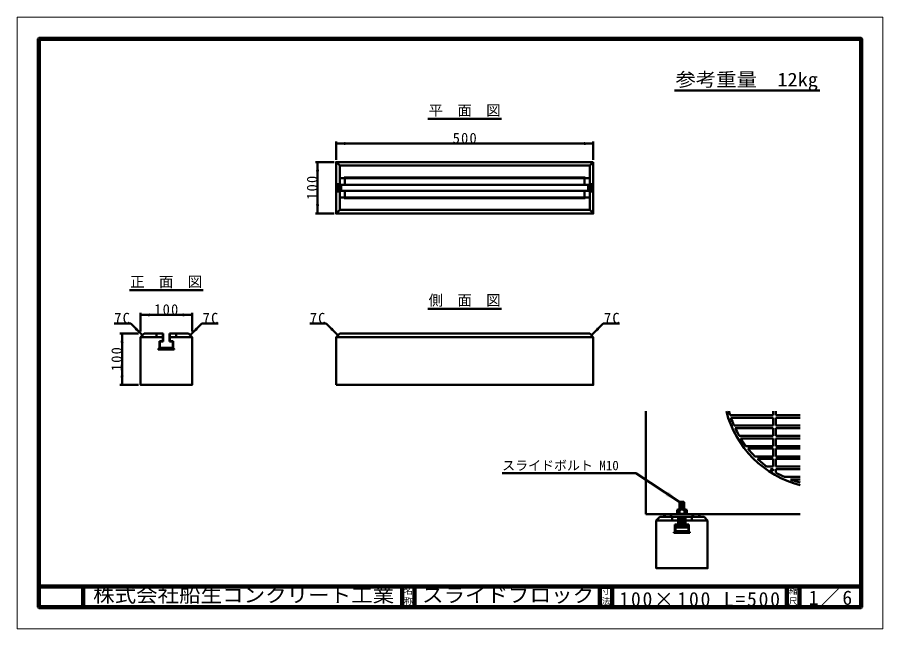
# Model space of a CAD drawing. Units: millimetres, scale not verified, with parts at other scales. Extents: x -2102 to 2102, y -1485 to 1485.
import ezdxf
from ezdxf.enums import TextEntityAlignment as Align

# ---------------------------------------------------------------- set-up
doc = ezdxf.new("R2010")
doc.units = ezdxf.units.MM
doc.header["$LTSCALE"] = 5
doc.layers.add('0-0_V-nasSTD', color=7, linetype='Continuous', lineweight=50)
doc.layers.add('0-1_0', color=7, linetype='Continuous', lineweight=50)
doc.styles.add('ＭＳ ゴシック', font='')
doc.styles.get('ＭＳ ゴシック').set_extended_font_data('MS Gothic')

msp = doc.modelspace()

# ---------------------------------------------------------------- linework, layer by layer
at = {"layer": '0-0_V-nasSTD', "lineweight": 100}
for p, q in [((-1997.5, 1380), (-1997.5, -1380)), ((-1782.5, -1280), (-1782.5, -1380)), ((-232.5, -1280), (-232.5, -1380)), ((-172.5, -1280), (-172.5, -1380)), ((727.5, -1280), (727.5, -1380)), ((787.5, -1280), (787.5, -1380)), ((1637.5, -1280), (1637.5, -1380)), ((1697.5, -1280), (1697.5, -1380)), ((-1997.5, -1380), (1997.5, -1380))]:
    msp.add_line(p, q, dxfattribs=at)
at = {"layer": '0-0_V-nasSTD'}
for p, q in [((-553.55, 881.842), (-553.55, 791.842)), ((696.45, 871.842), (-553.55, 871.842)), ((696.45, 881.842), (696.45, 791.842)), ((-563.55, 781.842), (-653.55, 781.842)), ((-643.55, 781.842), (-643.55, 531.842)), ((-536.05, 764.342), (-553.55, 781.842)), ((678.95, 764.342), (-536.05, 764.342)), ((-536.05, 764.342), (-536.05, 704.342)), ((696.45, 781.842), (678.95, 764.342)), ((678.95, 764.342), (678.95, 704.342)), ((-536.05, 674.342), (-553.55, 674.342)), ((-536.05, 674.342), (-536.05, 704.342)), ((-513.55, 704.342), (-536.05, 704.342)), ((-513.55, 706.842), (656.45, 706.842)), ((-513.55, 704.342), (-513.55, 706.842)), ((-511.05, 704.342), (653.95, 704.342)), ((-511.05, 671.842), (-511.05, 704.342)), ((653.95, 671.842), (653.95, 704.342)), ((656.45, 704.342), (656.45, 706.842)), ((656.45, 704.342), (678.95, 704.342)), ((678.95, 674.342), (678.95, 704.342)), ((678.95, 674.342), (696.45, 674.342)), ((696.45, 671.842), (-553.55, 671.842)), ((-553.55, 664.342), (-528.55, 664.342)), ((-528.55, 661.842), (-553.55, 661.842)), ((-553.55, 651.842), (-528.55, 651.842)), ((-528.55, 649.342), (-553.55, 649.342)), ((696.45, 641.842), (-553.55, 641.842)), ((-536.05, 639.342), (-553.55, 639.342)), ((-536.05, 639.342), (-536.05, 609.342)), ((-528.55, 671.842), (-528.55, 641.842)), ((-511.05, 641.842), (-511.05, 609.342)), ((653.95, 641.842), (653.95, 609.342)), ((671.45, 671.842), (671.45, 641.842)), ((696.45, 664.342), (671.45, 664.342)), ((671.45, 661.842), (696.45, 661.842)), ((696.45, 651.842), (671.45, 651.842)), ((671.45, 649.342), (696.45, 649.342)), ((678.95, 639.342), (696.45, 639.342)), ((678.95, 639.342), (678.95, 609.342)), ((-513.55, 609.342), (-536.05, 609.342)), ((-536.05, 549.342), (-536.05, 609.342)), ((-513.55, 609.342), (-513.55, 606.842)), ((-513.55, 606.842), (656.45, 606.842)), ((-511.05, 609.342), (653.95, 609.342)), ((656.45, 609.342), (678.95, 609.342)), ((656.45, 609.342), (656.45, 606.842)), ((678.95, 609.342), (678.95, 549.342)), ((-536.05, 549.342), (-553.55, 531.842)), ((678.95, 549.342), (-536.05, 549.342)), ((678.95, 549.342), (696.45, 531.842)), ((-563.55, 531.842), (-653.55, 531.842)), ((-1503.55, 49.342), (-1503.55, -40.658)), ((-1253.55, 49.342), (-1253.55, -40.658)), ((-1253.55, 39.342), (-1503.55, 39.342)), ((-1551.368, -2.84), (-1631.368, -2.84)), ((-1494.8, -59.408), (-1551.368, -2.84)), ((-1262.3, -59.408), (-1205.731, -2.84)), ((-1205.731, -2.84), (-1125.731, -2.84)), ((-601.368, -2.84), (-681.368, -2.84)), ((-544.8, -59.408), (-601.368, -2.84)), ((687.7, -59.408), (744.269, -2.84)), ((744.269, -2.84), (824.269, -2.84)), ((-1603.55, -50.658), (-1513.55, -50.658)), ((-1593.55, -50.658), (-1593.55, -300.658)), ((-1503.55, -68.158), (-1486.05, -50.658)), ((-1503.55, -68.158), (-1426.05, -68.158)), ((-1426.05, -50.658), (-1486.05, -50.658)), ((-1393.55, -50.658), (-1426.05, -50.658)), ((-1426.05, -68.158), (-1426.05, -50.658)), ((-1396.05, -68.158), (-1426.05, -68.158)), ((-1396.05, -88.158), (-1396.05, -50.658)), ((-1393.55, -90.658), (-1393.55, -50.658)), ((-1363.55, -90.658), (-1363.55, -50.658)), ((-1363.55, -50.658), (-1331.05, -50.658)), ((-1361.05, -88.158), (-1361.05, -50.658)), ((-1361.05, -68.158), (-1331.05, -68.158)), ((-1331.05, -68.158), (-1331.05, -50.658)), ((-1331.05, -50.658), (-1271.05, -50.658)), ((-1331.05, -68.158), (-1253.55, -68.158)), ((-1271.05, -50.658), (-1253.55, -68.158)), ((-536.05, -50.658), (-553.55, -68.158)), ((-553.55, -300.658), (-553.55, -68.158)), ((696.45, -68.158), (-553.55, -68.158)), ((-536.05, -50.658), (678.95, -50.658)), ((678.95, -50.658), (696.45, -68.158)), ((-1412.3, -88.158), (-1412.3, -128.158)), ((-1412.3, -88.158), (-1396.05, -88.158)), ((-1409.8, -90.658), (-1393.55, -90.658)), ((-1409.8, -125.658), (-1409.8, -90.658)), ((-1409.8, -120.658), (-1347.3, -120.658)), ((-1409.8, -123.158), (-1347.3, -123.158)), ((-1409.8, -125.658), (-1347.3, -125.658)), ((-1398.55, -123.158), (-1398.55, -125.658)), ((-1386.05, -123.158), (-1386.05, -125.658)), ((-1373.55, -123.158), (-1373.55, -125.658)), ((-1363.55, -90.658), (-1347.3, -90.658)), ((-1361.05, -88.158), (-1344.8, -88.158)), ((-1361.05, -123.158), (-1361.05, -125.658)), ((-1347.3, -125.658), (-1347.3, -90.658)), ((-1344.8, -128.158), (-1344.8, -88.158)), ((-1417.3, -128.158), (-1339.8, -128.158)), ((-1603.55, -300.658), (-1513.55, -300.658)), ((951.963, -429.096), (951.963, -929.096)), ((1361.138, -447.846), (1570.713, -447.846)), ((1570.713, -460.346), (1365.181, -460.346)), ((1570.713, -447.846), (1570.713, -429.096)), ((1570.713, -497.846), (1570.713, -460.346)), ((1583.213, -429.096), (1583.213, -447.846)), ((1583.213, -447.846), (1701.963, -447.846)), ((1583.213, -460.346), (1701.963, -460.346)), ((1583.213, -460.346), (1583.213, -497.846)), ((1379.618, -497.846), (1570.713, -497.846)), ((1583.213, -497.846), (1701.963, -497.846)), ((1570.713, -510.346), (1385.242, -510.346)), ((1570.713, -547.846), (1570.713, -510.346)), ((1701.963, -510.346), (1583.213, -510.346)), ((1583.213, -510.346), (1583.213, -547.846)), ((1404.775, -547.846), (1570.713, -547.846)), ((1412.243, -560.346), (1570.713, -560.346)), ((1570.713, -597.846), (1570.713, -560.346)), ((1701.963, -547.846), (1583.213, -547.846)), ((1583.213, -560.346), (1701.963, -560.346)), ((1583.213, -560.346), (1583.213, -597.846)), ((1437.903, -597.846), (1570.713, -597.846)), ((1570.713, -610.346), (1447.664, -610.346)), ((1570.713, -610.346), (1570.713, -647.846)), ((1583.213, -597.846), (1701.963, -597.846)), ((1701.963, -610.346), (1583.213, -610.346)), ((1583.213, -647.846), (1583.213, -610.346)), ((1481.286, -647.846), (1570.713, -647.846)), ((1570.713, -660.346), (1494.183, -660.346)), ((1570.713, -697.846), (1570.713, -660.346)), ((1583.213, -647.846), (1701.963, -647.846)), ((1701.963, -660.346), (1583.213, -660.346)), ((1583.213, -660.346), (1583.213, -697.846)), ((1539.531, -697.846), (1570.713, -697.846)), ((1557.487, -710.346), (1570.713, -710.346)), ((1570.713, -718.816), (1570.713, -710.346)), ((1583.213, -697.846), (1701.963, -697.846)), ((1701.963, -710.346), (1583.213, -710.346)), ((1583.213, -710.346), (1583.213, -726.284)), ((903.39, -728.925), (1116.963, -870.346)), ((1625.116, -747.846), (1701.963, -747.846)), ((1701.963, -760.346), (1655.23, -760.346)), ((1115.713, -871.596), (1118.213, -869.096)), ((1115.713, -906.596), (1115.713, -871.596)), ((1115.713, -874.41), (1138.213, -872.442)), ((1115.713, -878.175), (1138.213, -876.206)), ((1115.713, -881.939), (1138.213, -879.971)), ((1116.754, -870.555), (1133.429, -869.096)), ((1135.713, -869.096), (1118.213, -869.096)), ((1135.713, -869.096), (1138.213, -871.596)), ((1138.213, -871.596), (1138.213, -906.596)), ((1103.213, -907.846), (1103.213, -925.346)), ((1145.088, -906.596), (1108.838, -906.596)), ((1114.463, -925.346), (1114.463, -907.846)), ((1115.713, -885.703), (1138.213, -883.735)), ((1115.713, -889.468), (1138.213, -887.499)), ((1115.713, -893.232), (1138.213, -891.264)), ((1115.713, -896.996), (1138.213, -895.028)), ((1115.713, -900.761), (1138.213, -898.792)), ((1115.713, -904.525), (1138.213, -902.557)), ((1138.213, -906.321), (1135.066, -906.596)), ((1139.463, -925.346), (1139.463, -907.846)), ((1150.713, -925.346), (1150.713, -907.846)), ((1701.963, -929.096), (951.963, -929.096)), ((1001.963, -959.096), (1019.463, -941.596)), ((1001.963, -959.096), (1079.463, -959.096)), ((1079.463, -941.596), (1019.463, -941.596)), ((1039.463, -941.596), (1214.463, -941.596)), ((1111.963, -941.596), (1079.463, -941.596)), ((1079.463, -959.096), (1079.463, -941.596)), ((1109.463, -959.096), (1079.463, -959.096)), ((1108.838, -926.596), (1145.088, -926.596)), ((1109.463, -979.096), (1109.463, -941.596)), ((1111.963, -981.596), (1111.963, -941.596)), ((1111.963, -941.596), (1141.963, -941.596)), ((1115.713, -942.168), (1122.252, -941.596)), ((1115.713, -981.596), (1115.713, -941.596)), ((1115.713, -945.933), (1138.213, -943.964)), ((1115.713, -949.697), (1138.213, -947.728)), ((1115.713, -953.461), (1138.213, -951.493)), ((1115.713, -957.226), (1138.213, -955.257)), ((1115.713, -960.99), (1138.213, -959.021)), ((1115.713, -964.754), (1138.213, -962.786)), ((1115.713, -968.519), (1138.213, -966.55)), ((1138.213, -941.596), (1138.213, -981.596)), ((1141.963, -981.596), (1141.963, -941.596)), ((1141.963, -941.596), (1174.463, -941.596)), ((1144.463, -979.096), (1144.463, -941.596)), ((1144.463, -959.096), (1174.463, -959.096)), ((1174.463, -959.096), (1174.463, -941.596)), ((1174.463, -941.596), (1234.463, -941.596)), ((1174.463, -959.096), (1251.963, -959.096)), ((1234.463, -941.596), (1251.963, -959.096)), ((1093.213, -979.096), (1093.213, -1019.096)), ((1093.213, -979.096), (1109.463, -979.096)), ((1095.713, -981.596), (1111.963, -981.596)), ((1095.713, -1016.596), (1095.713, -981.596)), ((1115.713, -972.283), (1138.213, -970.314)), ((1115.713, -976.047), (1138.213, -974.079)), ((1115.713, -979.812), (1138.213, -977.843)), ((1141.963, -981.596), (1158.213, -981.596)), ((1144.463, -979.096), (1160.713, -979.096)), ((1158.213, -1016.596), (1158.213, -981.596)), ((1160.713, -1019.096), (1160.713, -979.096)), ((1088.213, -1019.096), (1165.713, -1019.096)), ((1095.713, -1011.596), (1158.213, -1011.596)), ((1095.713, -1014.096), (1158.213, -1014.096)), ((1095.713, -1016.596), (1158.213, -1016.596)), ((1106.963, -1014.096), (1106.963, -1016.596)), ((1119.463, -1014.096), (1119.463, -1016.596)), ((1131.963, -1014.096), (1131.963, -1016.596)), ((1144.463, -1014.096), (1144.463, -1016.596))]:
    msp.add_line(p, q, dxfattribs=at)
at = {"layer": '0-0_V-nasSTD', "lineweight": 18}
for points in [[(-2102.5, -1485), (-2102.5, 1485), (2102.5, 1485), (2102.5, -1485)], [(-2002.5, -1385), (-2002.5, 1385), (2002.5, 1385), (2002.5, -1385)]]:
    msp.add_lwpolyline(points, close=True, dxfattribs=at)
at = {"layer": '0-0_V-nasSTD', "lineweight": 100}
msp.add_lwpolyline([(1997.5, -1380), (1997.5, 1380), (-1997.5, 1380)], dxfattribs=at)
at = {"layer": '0-0_V-nasSTD'}
for points in [[(696.45, 781.842), (-553.55, 781.842), (-553.55, 531.842), (696.45, 531.842)], [(1100.713, -926.596), (1100.713, -929.096), (1153.213, -929.096), (1153.213, -926.596)], [(1100.713, -981.596), (1100.713, -994.096), (1153.213, -994.096), (1153.213, -981.596)]]:
    msp.add_lwpolyline(points, close=True, dxfattribs=at)
for points in [[(-1503.55, -68.158), (-1503.55, -300.658), (-1253.55, -300.658), (-1253.55, -68.158)], [(696.45, -68.158), (696.45, -300.658), (-553.55, -300.658)], [(-1417.3, -128.158), (-1417.3, -125.658), (-1412.3, -125.658)], [(-1396.05, -125.658), (-1396.05, -123.158), (-1398.55, -123.158)], [(-1383.55, -125.658), (-1383.55, -123.158), (-1386.05, -123.158)], [(-1371.05, -125.658), (-1371.05, -123.158), (-1373.55, -123.158)], [(-1358.55, -125.658), (-1358.55, -123.158), (-1361.05, -123.158)], [(-1339.8, -128.158), (-1339.8, -125.658), (-1344.8, -125.658)], [(1001.963, -959.096), (1001.963, -1191.596), (1251.963, -1191.596), (1251.963, -959.096)], [(1088.213, -1019.096), (1088.213, -1016.596), (1093.213, -1016.596)], [(1109.463, -1016.596), (1109.463, -1014.096), (1106.963, -1014.096)], [(1121.963, -1016.596), (1121.963, -1014.096), (1119.463, -1014.096)], [(1134.463, -1016.596), (1134.463, -1014.096), (1131.963, -1014.096)], [(1146.963, -1016.596), (1146.963, -1014.096), (1144.463, -1014.096)], [(1165.713, -1019.096), (1165.713, -1016.596), (1160.713, -1016.596)]]:
    msp.add_lwpolyline(points, dxfattribs=at)
for centre, radius, start, end in [((1826.963, -304.096), 500, 194.47751, 255.52249), ((1826.963, -304.096), 487.5, 194.85717, 197.14985), ((1826.963, -304.096), 487.5, 198.69394, 203.41798), ((1826.963, -304.096), 487.5, 205.029, 210), ((1826.963, -304.096), 487.5, 211.71141, 217.05376), ((1826.963, -304.096), 487.5, 218.91782, 224.8399), ((1826.963, -304.096), 487.5, 226.95092, 233.87107), ((1826.963, -304.096), 487.5, 236.44269, 238.28859), ((1826.963, -304.096), 487.5, 240, 245.54081), ((1826.963, -304.096), 487.5, 249.37362, 255.14283), ((1108.838, -919.877), 13.281, 64.94238, 115.05762), ((1126.963, -969.721), 63.125, 78.57881, 101.42119), ((1145.088, -919.877), 13.281, 64.94238, 115.05762), ((1051.963, -941.596), 12.5, 90, 180), ((1083.213, -941.596), 12.5, 90, 180), ((1108.838, -913.315), 13.281, 244.94238, 295.05762), ((1126.963, -863.471), 63.125, 258.57881, 281.42119), ((1145.088, -913.315), 13.281, 244.94238, 295.05762), ((1170.713, -941.596), 12.5, 0, 90), ((1201.963, -941.596), 12.5, 0, 90)]:
    msp.add_arc(centre, radius, start, end, dxfattribs=at)
for points in [[(-553.55, 871.842), (-508.55, 864.342), (-508.55, 879.342)], [(651.45, 864.342), (651.45, 879.342), (696.45, 871.842)], [(-651.05, 736.842), (-643.55, 781.842), (-636.05, 736.842)], [(-651.05, 576.842), (-643.55, 531.842), (-636.05, 576.842)], [(-1503.55, 39.342), (-1458.55, 31.842), (-1458.55, 46.842)], [(-1298.55, 31.842), (-1298.55, 46.842), (-1253.55, 39.342)], [(-1531.923, -32.892), (-1521.316, -22.285), (-1494.8, -59.408)], [(-1262.3, -59.408), (-1235.783, -22.285), (-1225.177, -32.892)], [(-581.923, -32.892), (-571.316, -22.285), (-544.8, -59.408)], [(687.7, -59.408), (714.217, -22.285), (724.823, -32.892)], [(-1601.05, -95.658), (-1593.55, -50.658), (-1586.05, -95.658)], [(-1601.05, -255.658), (-1593.55, -300.658), (-1586.05, -255.658)], [(1047.528, -839.361), (1054.429, -828.939), (1116.963, -870.346)], [(1054.429, -828.939), (1061.331, -818.516), (1116.963, -870.346)]]:
    msp.add_solid(points, dxfattribs=at)
at = {"layer": '0-1_0'}
for p, q in [((1091.5, 1130), (1797.5, 1130)), ((-108.05, 991.842), (250.95, 991.842)), ((-1558.05, 159.342), (-1199.05, 159.342)), ((-108.05, 69.342), (250.95, 69.342)), ((253.39, -728.925), (903.39, -728.925))]:
    msp.add_line(p, q, dxfattribs=at)
at = {"layer": '0-1_0', "lineweight": 100}
msp.add_line((-1997.5, -1280), (1997.5, -1280), dxfattribs=at)

# ---------------------------------------------------------------- texts
at = {"layer": '0-0_V-nasSTD', "style": 'ＭＳ ゴシック', "width": 1.1}
for s, height, p in [('参考重量\u300012kg', 65.98, (1095.5, 1130)), ('株式会社船生コンクリート工業', 69.65, (-1734.25, -1377.45)), ('スライドブロック', 69.65, (-135.75, -1377.53))]:
    msp.add_text(s, height=height, dxfattribs=at).set_placement(p, align=Align.BOTTOM_LEFT)
at = {"layer": '0-0_V-nasSTD', "style": 'ＭＳ ゴシック'}
for s, height, p in [('平\u3000面\u3000図', 51.32, (-104.05, 991.842)), ('正\u3000面\u3000図', 51.32, (-1554.05, 159.342)), ('側\u3000面\u3000図', 51.32, (-104.05, 69.342)), ('スライドボルト M10', 46.19, (253.39, -729.018)), ('名', 30.79, (-223.518, -1326.001)), ('寸', 30.79, (736.482, -1326.001)), ('縮', 30.79, (1646.482, -1326.001)), ('称', 30.79, (-223.524, -1375.99)), ('法', 30.79, (736.476, -1375.99)), ('尺', 30.79, (1646.476, -1375.99))]:
    msp.add_text(s, height=height, dxfattribs=at).set_placement(p, align=Align.BOTTOM_LEFT)
at = {"layer": '0-0_V-nasSTD', "attachment_point": 7, "style": 'ＭＳ ゴシック'}
for s, insert, char_height in [('\\T1.17;500', (12.95, 871.842), 51.32), ('\\T1.17;100', (-1437.05, 39.342), 51.32), ('\\T1.17;7C', (-1631.368, -2.84), 51.32), ('\\T1.17;7C', (-1201.731, -2.84), 51.32), ('\\T1.17;7C', (-681.368, -2.84), 51.32), ('\\T1.17;7C', (748.269, -2.84), 51.32), ('\\T1.15;1／6', (1743.021, -1377.418), 69.65), ('\\T1.19;100×100\\~L=500', (823, -1377.492), 69.65)]:
    msp.add_mtext(s, dxfattribs=dict(at, insert=insert, char_height=char_height))
at = {"layer": '0-0_V-nasSTD', "char_height": 51.32, "attachment_point": 7, "rotation": 90, "style": 'ＭＳ ゴシック'}
for insert in [(-643.55, 598.342), (-1593.55, -234.158)]:
    msp.add_mtext('\\T1.17;100', dxfattribs=dict(at, insert=insert))

doc.saveas('drawing.dxf')
